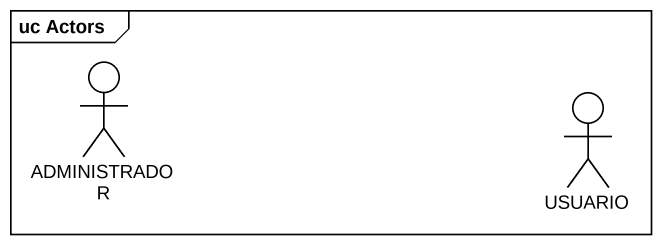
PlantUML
@startuml
mainframe uc Actors
actor ADMINISTRADOR
actor USUARIO
@enduml
